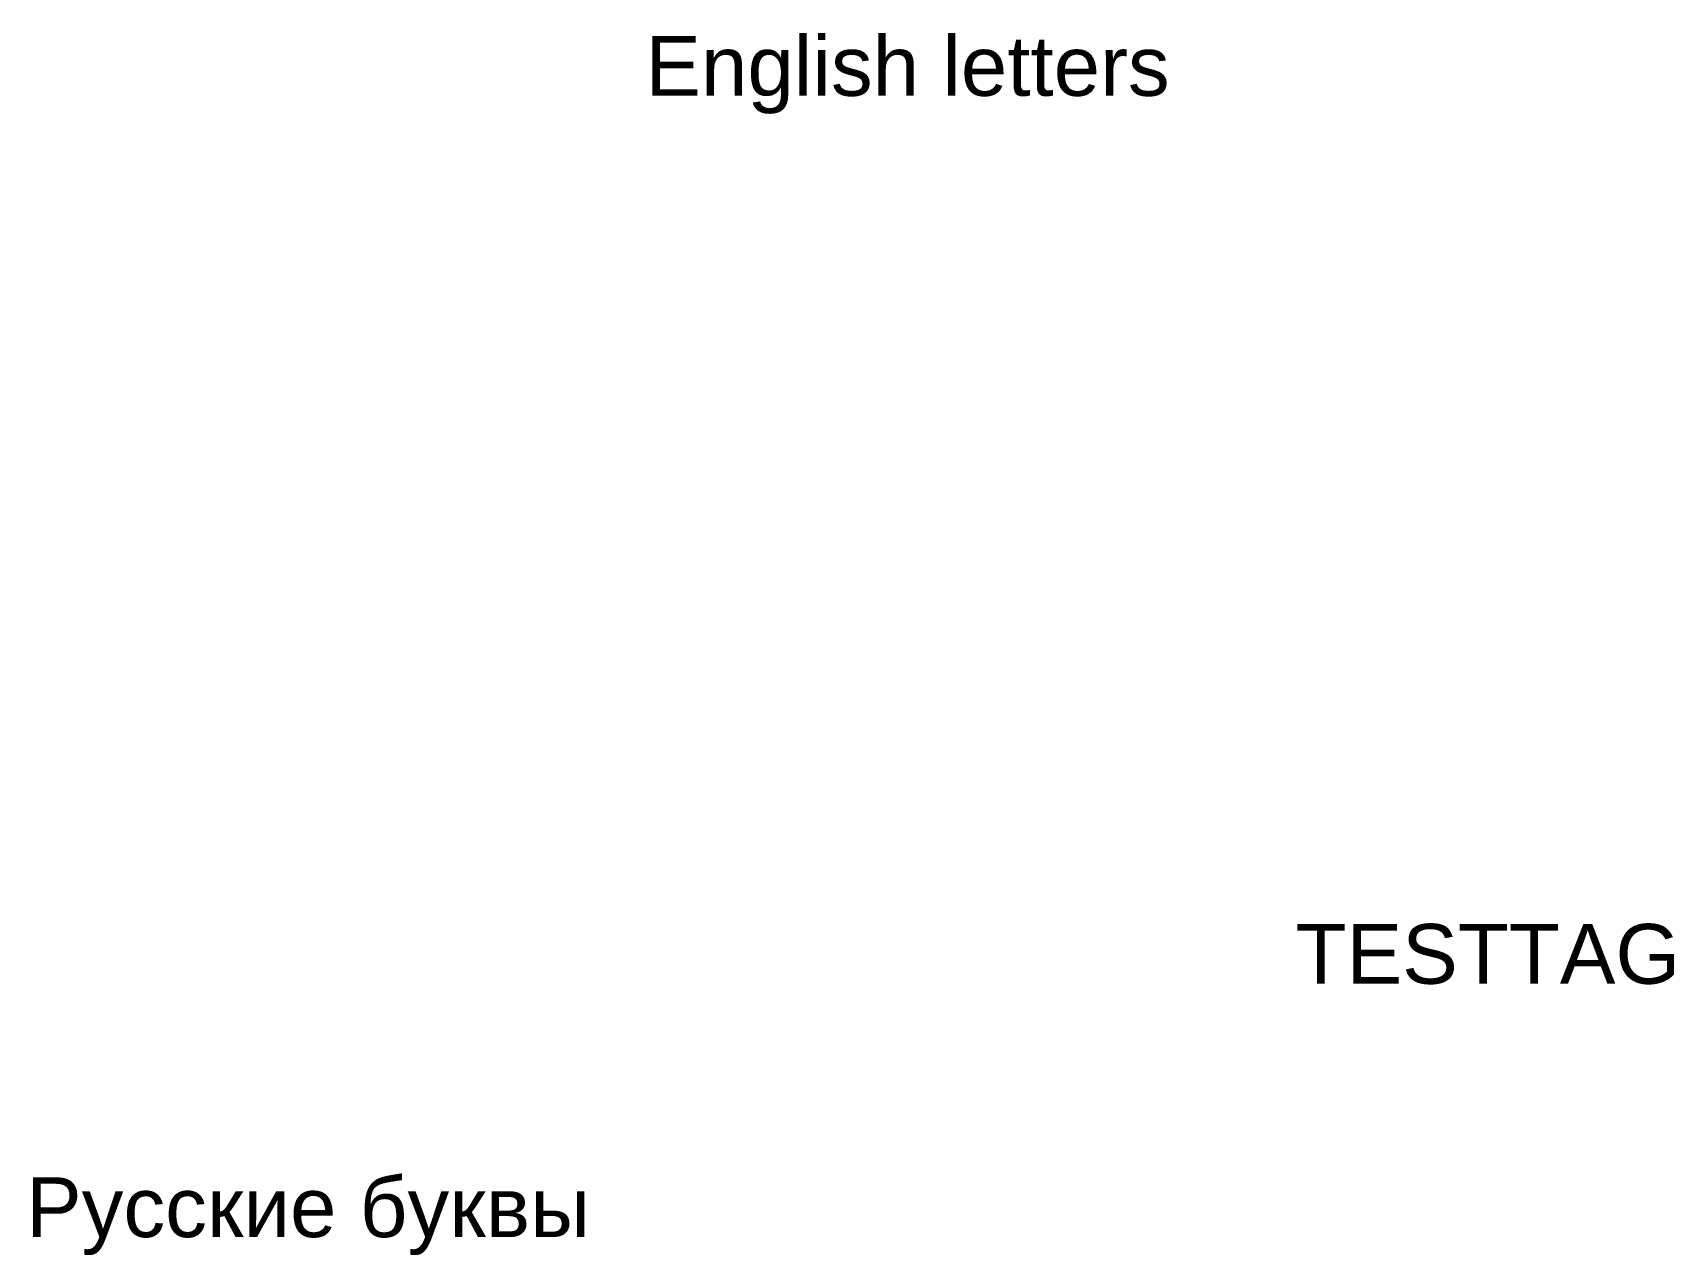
# Model space of a CAD drawing. Header units: inches. Extents: x 0.76 to 6.26, y 1.72 to 5.81.
import ezdxf

# ---------------------------------------------------------------- set-up
doc = ezdxf.new("R2010")
doc.units = ezdxf.units.IN
doc.header["$MEASUREMENT"] = 0
doc.styles.get("Standard").update_dxf_attribs({"font": 'Arial.ttf'})

msp = doc.modelspace()

# ---------------------------------------------------------------- texts
msp.add_text('Русские буквы', height=0.2).set_placement((0.7413, 1.7794))
at = {"insert": (2.8139, 5.7963), "char_height": 0.2, "attachment_point": 1}
msp.add_mtext_dynamic_manual_height_columns('English letters', width=3.657952, gutter_width=1, heights=[0], dxfattribs=at)
msp.add_attdef('TESTTAG', (4.9895, 2.6267), 'what', height=0.2)

doc.saveas('drawing.dxf')
